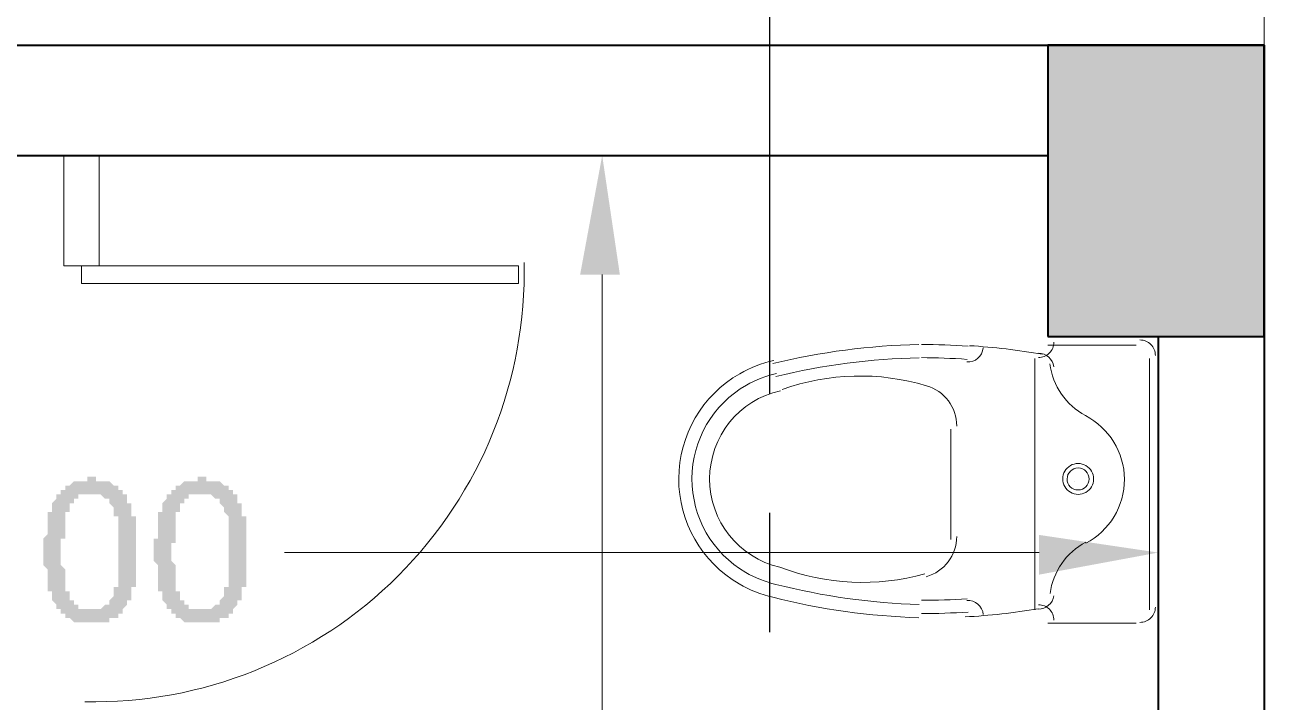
# Model space of a CAD drawing. Header units: inches. Extents: x -11 to 213, y -78 to 40.
# Drawn here: x 35.431 to 37.129, y 27.89 to 28.818 of the extents above; entities that cross this region are included whole.
import ezdxf

# ---------------------------------------------------------------- set-up
doc = ezdxf.new("R2010")
doc.units = ezdxf.units.IN
doc.header["$MEASUREMENT"] = 0
doc.layers.add('PDF_0', color=7, linetype='Continuous')
doc.layers.add('PDF_TOILET', color=7, linetype='Continuous')

msp = doc.modelspace()

# ---------------------------------------------------------------- hatches: boundary and pattern name
at = {"layer": 'PDF_0'}
h = msp.add_hatch(color=256, dxfattribs=at)
h.paths.add_polyline_path([(35.52223, 28.19904), (35.52223, 28.19904), (35.52828, 28.19904), (35.52828, 28.19299), (35.52828, 28.19299), (35.53433, 28.19299), (35.53433, 28.19299), (35.53433, 28.19299), (35.54038, 28.19299), (35.54038, 28.19299), (35.54038, 28.19299), (35.54642, 28.19299), (35.54642, 28.19299), (35.54642, 28.19299), (35.55247, 28.18695), (35.55247, 28.18695), (35.55247, 28.18695), (35.55247, 28.18695), (35.55852, 28.18695), (35.55852, 28.1809), (35.55852, 28.1809), (35.55852, 28.1809), (35.56457, 28.1809), (35.56457, 28.1809), (35.56457, 28.17485), (35.56457, 28.17485), (35.57061, 28.17485), (35.57061, 28.1688), (35.57061, 28.1688), (35.57061, 28.1688), (35.57061, 28.16276), (35.57061, 28.16276), (35.57666, 28.16276), (35.57666, 28.15671), (35.57666, 28.15671), (35.57666, 28.15671), (35.57666, 28.15066), (35.57666, 28.15066), (35.57666, 28.14461), (35.58271, 28.14461), (35.58271, 28.14461), (35.58271, 28.13856), (35.58271, 28.13856), (35.58271, 28.13252), (35.58271, 28.13252), (35.58271, 28.12647), (35.58271, 28.12647), (35.58271, 28.12042), (35.58271, 28.12042), (35.58271, 28.11437), (35.58271, 28.10832), (35.58271, 28.10832), (35.58271, 28.10228), (35.58271, 28.10228), (35.58271, 28.09623), (35.58271, 28.09623), (35.58271, 28.09018), (35.58271, 28.09018), (35.58271, 28.08413), (35.58271, 28.08413), (35.58271, 28.07808), (35.58271, 28.07808), (35.58271, 28.07204), (35.58271, 28.07204), (35.58271, 28.06599), (35.58271, 28.06599), (35.58271, 28.05994), (35.58271, 28.05994), (35.58271, 28.05389), (35.58271, 28.05389), (35.58271, 28.05389), (35.58271, 28.04785), (35.57666, 28.04785), (35.57666, 28.0418), (35.57666, 28.0418), (35.57666, 28.0418), (35.57666, 28.03575), (35.57666, 28.03575), (35.57666, 28.0297), (35.57061, 28.0297), (35.57061, 28.0297), (35.57061, 28.02365), (35.57061, 28.02365), (35.57061, 28.02365), (35.57061, 28.02365), (35.56457, 28.01761), (35.56457, 28.01761), (35.56457, 28.01761), (35.56457, 28.01156), (35.55852, 28.01156), (35.55852, 28.01156), (35.55852, 28.00551), (35.55247, 28.00551), (35.55247, 28.00551), (35.55247, 28.00551), (35.54642, 28.00551), (35.54642, 27.99946), (35.54038, 27.99946), (35.54038, 27.99946), (35.54038, 27.99946), (35.53433, 27.99946), (35.53433, 27.99946), (35.52828, 27.99946), (35.52828, 27.99946), (35.52223, 27.99946), (35.52223, 27.99946), (35.52223, 27.99946), (35.51618, 27.99946), (35.51618, 27.99946), (35.51618, 27.99946), (35.51014, 27.99946), (35.51014, 27.99946), (35.51014, 27.99946), (35.50409, 27.99946), (35.50409, 27.99946), (35.50409, 27.99946), (35.49804, 27.99946), (35.49804, 27.99946), (35.49804, 27.99946), (35.49199, 28.00551), (35.49199, 28.00551), (35.49199, 28.00551), (35.49199, 28.00551), (35.48594, 28.00551), (35.48594, 28.00551), (35.48594, 28.01156), (35.48594, 28.01156), (35.4799, 28.01156), (35.4799, 28.01156), (35.4799, 28.01761), (35.4799, 28.01761), (35.47385, 28.01761), (35.47385, 28.01761), (35.47385, 28.02365), (35.47385, 28.02365), (35.47385, 28.02365), (35.4678, 28.0297), (35.4678, 28.0297), (35.4678, 28.0297), (35.4678, 28.03575), (35.4678, 28.03575), (35.4678, 28.03575), (35.4678, 28.0418), (35.46175, 28.0418), (35.46175, 28.04785), (35.46175, 28.04785), (35.46175, 28.05389), (35.46175, 28.05389), (35.46175, 28.05994), (35.46175, 28.05994), (35.46175, 28.05994), (35.46175, 28.06599), (35.46175, 28.06599), (35.46175, 28.07204), (35.45571, 28.07808), (35.45571, 28.07808), (35.45571, 28.08413), (35.45571, 28.08413), (35.45571, 28.09018), (35.45571, 28.09018), (35.45571, 28.09623), (35.45571, 28.09623), (35.45571, 28.10228), (35.45571, 28.10228), (35.45571, 28.10832), (35.45571, 28.10832), (35.45571, 28.11437), (35.45571, 28.11437), (35.46175, 28.12042), (35.46175, 28.12042), (35.46175, 28.12647), (35.46175, 28.12647), (35.46175, 28.13252), (35.46175, 28.13252), (35.46175, 28.13856), (35.46175, 28.13856), (35.46175, 28.14461), (35.46175, 28.14461), (35.46175, 28.14461), (35.46175, 28.15066), (35.4678, 28.15066), (35.4678, 28.15671), (35.4678, 28.15671), (35.4678, 28.15671), (35.4678, 28.16276), (35.4678, 28.16276), (35.4678, 28.16276), (35.47385, 28.1688), (35.47385, 28.1688), (35.47385, 28.1688), (35.47385, 28.1688), (35.47385, 28.17485), (35.4799, 28.17485), (35.4799, 28.1809), (35.4799, 28.1809), (35.48594, 28.1809), (35.48594, 28.1809), (35.48594, 28.18695), (35.48594, 28.18695), (35.49199, 28.18695), (35.49199, 28.18695), (35.49804, 28.19299), (35.49804, 28.19299), (35.49804, 28.19299), (35.50409, 28.19299), (35.50409, 28.19299), (35.51014, 28.19299), (35.51014, 28.19299), (35.51014, 28.19299), (35.51618, 28.19299), (35.51618, 28.19904), (35.52223, 28.19904), (35.52223, 28.19904)], flags=0)
h.paths.add_polyline_path([(35.52223, 28.01761), (35.52223, 28.01761), (35.52828, 28.01761), (35.52828, 28.01761), (35.53433, 28.01761), (35.53433, 28.01761), (35.53433, 28.01761), (35.54038, 28.02365), (35.54038, 28.02365), (35.54038, 28.02365), (35.54642, 28.02365), (35.54642, 28.0297), (35.54642, 28.0297), (35.54642, 28.0297), (35.55247, 28.03575), (35.55247, 28.03575), (35.55247, 28.03575), (35.55247, 28.0418), (35.55247, 28.0418), (35.55247, 28.0418), (35.55247, 28.0418), (35.55247, 28.04785), (35.55852, 28.04785), (35.55852, 28.05389), (35.55852, 28.05389), (35.55852, 28.05389), (35.55852, 28.05994), (35.55852, 28.05994), (35.55852, 28.06599), (35.55852, 28.06599), (35.55852, 28.07204), (35.55852, 28.07204), (35.55852, 28.07808), (35.55852, 28.07808), (35.55852, 28.08413), (35.55852, 28.08413), (35.55852, 28.09018), (35.55852, 28.09018), (35.55852, 28.09623), (35.55852, 28.10228), (35.55852, 28.10228), (35.55852, 28.10832), (35.55852, 28.10832), (35.55852, 28.11437), (35.55852, 28.11437), (35.55852, 28.12042), (35.55852, 28.12042), (35.55852, 28.12647), (35.55852, 28.12647), (35.55852, 28.12647), (35.55852, 28.13252), (35.55852, 28.13252), (35.55852, 28.13856), (35.55852, 28.13856), (35.55852, 28.13856), (35.55852, 28.14461), (35.55852, 28.14461), (35.55247, 28.14461), (35.55247, 28.15066), (35.55247, 28.15066), (35.55247, 28.15671), (35.55247, 28.15671), (35.55247, 28.15671), (35.54642, 28.16276), (35.54642, 28.16276), (35.54642, 28.16276), (35.54642, 28.1688), (35.54038, 28.1688), (35.54038, 28.1688), (35.54038, 28.1688), (35.53433, 28.17485), (35.53433, 28.17485), (35.53433, 28.17485), (35.52828, 28.17485), (35.52828, 28.17485), (35.52223, 28.17485), (35.52223, 28.17485), (35.51618, 28.17485), (35.51618, 28.17485), (35.51618, 28.17485), (35.51014, 28.17485), (35.51014, 28.17485), (35.50409, 28.17485), (35.50409, 28.1688), (35.50409, 28.1688), (35.49804, 28.1688), (35.49804, 28.1688), (35.49804, 28.16276), (35.49804, 28.16276), (35.49199, 28.16276), (35.49199, 28.15671), (35.49199, 28.15671), (35.49199, 28.15671), (35.49199, 28.15671), (35.49199, 28.15066), (35.49199, 28.15066), (35.48594, 28.15066), (35.48594, 28.14461), (35.48594, 28.14461), (35.48594, 28.13856), (35.48594, 28.13856), (35.48594, 28.13856), (35.48594, 28.13252), (35.48594, 28.13252), (35.48594, 28.12647), (35.48594, 28.12647), (35.48594, 28.12042), (35.48594, 28.12042), (35.48594, 28.11437), (35.4799, 28.11437), (35.4799, 28.10832), (35.4799, 28.10832), (35.4799, 28.10228), (35.4799, 28.10228), (35.4799, 28.09623), (35.4799, 28.09018), (35.4799, 28.09018), (35.4799, 28.08413), (35.4799, 28.08413), (35.4799, 28.07808), (35.4799, 28.07808), (35.48594, 28.07204), (35.48594, 28.07204), (35.48594, 28.06599), (35.48594, 28.06599), (35.48594, 28.06599), (35.48594, 28.05994), (35.48594, 28.05994), (35.48594, 28.05389), (35.48594, 28.05389), (35.48594, 28.05389), (35.48594, 28.04785), (35.48594, 28.04785), (35.48594, 28.04785), (35.48594, 28.0418), (35.49199, 28.0418), (35.49199, 28.03575), (35.49199, 28.03575), (35.49199, 28.03575), (35.49199, 28.0297), (35.49804, 28.0297), (35.49804, 28.0297), (35.49804, 28.02365), (35.49804, 28.02365), (35.50409, 28.02365), (35.50409, 28.02365), (35.50409, 28.01761), (35.51014, 28.01761), (35.51014, 28.01761), (35.51618, 28.01761), (35.51618, 28.01761), (35.51618, 28.01761), (35.52223, 28.01761)], flags=0)
h = msp.add_hatch(color=256, dxfattribs=at)
h.paths.add_polyline_path([(35.67343, 28.19904), (35.67343, 28.19904), (35.67948, 28.19904), (35.67948, 28.19299), (35.67948, 28.19299), (35.68553, 28.19299), (35.68553, 28.19299), (35.68553, 28.19299), (35.69158, 28.19299), (35.69158, 28.19299), (35.69158, 28.19299), (35.69763, 28.19299), (35.69763, 28.19299), (35.69763, 28.19299), (35.70367, 28.18695), (35.70367, 28.18695), (35.70367, 28.18695), (35.70367, 28.18695), (35.70972, 28.18695), (35.70972, 28.1809), (35.70972, 28.1809), (35.70972, 28.1809), (35.71577, 28.1809), (35.71577, 28.1809), (35.71577, 28.17485), (35.71577, 28.17485), (35.72182, 28.17485), (35.72182, 28.1688), (35.72182, 28.1688), (35.72182, 28.1688), (35.72182, 28.16276), (35.72182, 28.16276), (35.72787, 28.16276), (35.72787, 28.15671), (35.72787, 28.15671), (35.72787, 28.15671), (35.72787, 28.15066), (35.72787, 28.15066), (35.72787, 28.14461), (35.73391, 28.14461), (35.73391, 28.14461), (35.73391, 28.13856), (35.73391, 28.13856), (35.73391, 28.13252), (35.73391, 28.13252), (35.73391, 28.12647), (35.73391, 28.12647), (35.73391, 28.12042), (35.73391, 28.12042), (35.73391, 28.11437), (35.73391, 28.10832), (35.73391, 28.10832), (35.73391, 28.10228), (35.73391, 28.10228), (35.73391, 28.09623), (35.73391, 28.09623), (35.73391, 28.09018), (35.73391, 28.09018), (35.73391, 28.08413), (35.73391, 28.08413), (35.73391, 28.07808), (35.73391, 28.07808), (35.73391, 28.07204), (35.73391, 28.07204), (35.73391, 28.06599), (35.73391, 28.06599), (35.73391, 28.05994), (35.73391, 28.05994), (35.73391, 28.05389), (35.73391, 28.05389), (35.73391, 28.05389), (35.73391, 28.04785), (35.72787, 28.04785), (35.72787, 28.0418), (35.72787, 28.0418), (35.72787, 28.0418), (35.72787, 28.03575), (35.72787, 28.03575), (35.72787, 28.0297), (35.72787, 28.0297), (35.72182, 28.0297), (35.72182, 28.02365), (35.72182, 28.02365), (35.72182, 28.02365), (35.72182, 28.02365), (35.71577, 28.01761), (35.71577, 28.01761), (35.71577, 28.01761), (35.71577, 28.01156), (35.70972, 28.01156), (35.70972, 28.01156), (35.70972, 28.00551), (35.70367, 28.00551), (35.70367, 28.00551), (35.70367, 28.00551), (35.69763, 28.00551), (35.69763, 27.99946), (35.69158, 27.99946), (35.69158, 27.99946), (35.69158, 27.99946), (35.68553, 27.99946), (35.68553, 27.99946), (35.67948, 27.99946), (35.67948, 27.99946), (35.67343, 27.99946), (35.67343, 27.99946), (35.67343, 27.99946), (35.67343, 27.99946), (35.66739, 27.99946), (35.66739, 27.99946), (35.66134, 27.99946), (35.66134, 27.99946), (35.66134, 27.99946), (35.65529, 27.99946), (35.65529, 27.99946), (35.65529, 27.99946), (35.64924, 27.99946), (35.64924, 27.99946), (35.64924, 27.99946), (35.6432, 28.00551), (35.6432, 28.00551), (35.6432, 28.00551), (35.6432, 28.00551), (35.63715, 28.00551), (35.63715, 28.00551), (35.63715, 28.01156), (35.63715, 28.01156), (35.6311, 28.01156), (35.6311, 28.01156), (35.6311, 28.01761), (35.6311, 28.01761), (35.62505, 28.01761), (35.62505, 28.01761), (35.62505, 28.02365), (35.62505, 28.02365), (35.62505, 28.02365), (35.619, 28.0297), (35.619, 28.0297), (35.619, 28.0297), (35.619, 28.03575), (35.619, 28.03575), (35.619, 28.03575), (35.619, 28.0418), (35.61296, 28.0418), (35.61296, 28.04785), (35.61296, 28.04785), (35.61296, 28.05389), (35.61296, 28.05389), (35.61296, 28.05994), (35.61296, 28.05994), (35.61296, 28.05994), (35.61296, 28.06599), (35.61296, 28.06599), (35.61296, 28.07204), (35.61296, 28.07808), (35.61296, 28.07808), (35.60691, 28.08413), (35.60691, 28.08413), (35.60691, 28.09018), (35.60691, 28.09018), (35.60691, 28.09623), (35.60691, 28.09623), (35.60691, 28.10228), (35.60691, 28.10228), (35.60691, 28.10832), (35.60691, 28.10832), (35.60691, 28.11437), (35.61296, 28.11437), (35.61296, 28.12042), (35.61296, 28.12042), (35.61296, 28.12647), (35.61296, 28.12647), (35.61296, 28.13252), (35.61296, 28.13252), (35.61296, 28.13856), (35.61296, 28.13856), (35.61296, 28.14461), (35.61296, 28.14461), (35.61296, 28.14461), (35.61296, 28.15066), (35.619, 28.15066), (35.619, 28.15671), (35.619, 28.15671), (35.619, 28.15671), (35.619, 28.16276), (35.619, 28.16276), (35.619, 28.16276), (35.62505, 28.1688), (35.62505, 28.1688), (35.62505, 28.1688), (35.62505, 28.1688), (35.62505, 28.17485), (35.6311, 28.17485), (35.6311, 28.1809), (35.6311, 28.1809), (35.63715, 28.1809), (35.63715, 28.1809), (35.63715, 28.18695), (35.6432, 28.18695), (35.6432, 28.18695), (35.6432, 28.18695), (35.64924, 28.19299), (35.64924, 28.19299), (35.64924, 28.19299), (35.65529, 28.19299), (35.65529, 28.19299), (35.66134, 28.19299), (35.66134, 28.19299), (35.66134, 28.19299), (35.66739, 28.19299), (35.66739, 28.19904), (35.67343, 28.19904), (35.67343, 28.19904)], flags=0)
h.paths.add_polyline_path([(35.67343, 28.01761), (35.67343, 28.01761), (35.67948, 28.01761), (35.67948, 28.01761), (35.68553, 28.01761), (35.68553, 28.01761), (35.68553, 28.01761), (35.69158, 28.02365), (35.69158, 28.02365), (35.69158, 28.02365), (35.69763, 28.02365), (35.69763, 28.0297), (35.69763, 28.0297), (35.69763, 28.0297), (35.70367, 28.03575), (35.70367, 28.03575), (35.70367, 28.03575), (35.70367, 28.0418), (35.70367, 28.0418), (35.70367, 28.0418), (35.70367, 28.0418), (35.70367, 28.04785), (35.70972, 28.04785), (35.70972, 28.05389), (35.70972, 28.05389), (35.70972, 28.05389), (35.70972, 28.05994), (35.70972, 28.05994), (35.70972, 28.06599), (35.70972, 28.06599), (35.70972, 28.07204), (35.70972, 28.07204), (35.70972, 28.07808), (35.70972, 28.07808), (35.70972, 28.08413), (35.70972, 28.08413), (35.70972, 28.09018), (35.70972, 28.09018), (35.70972, 28.09623), (35.70972, 28.10228), (35.70972, 28.10228), (35.70972, 28.10832), (35.70972, 28.10832), (35.70972, 28.11437), (35.70972, 28.11437), (35.70972, 28.12042), (35.70972, 28.12042), (35.70972, 28.12647), (35.70972, 28.12647), (35.70972, 28.12647), (35.70972, 28.13252), (35.70972, 28.13252), (35.70972, 28.13856), (35.70972, 28.13856), (35.70972, 28.13856), (35.70972, 28.14461), (35.70972, 28.14461), (35.70972, 28.14461), (35.70367, 28.15066), (35.70367, 28.15066), (35.70367, 28.15671), (35.70367, 28.15671), (35.70367, 28.15671), (35.69763, 28.16276), (35.69763, 28.16276), (35.69763, 28.16276), (35.69763, 28.1688), (35.69158, 28.1688), (35.69158, 28.1688), (35.69158, 28.1688), (35.68553, 28.17485), (35.68553, 28.17485), (35.68553, 28.17485), (35.67948, 28.17485), (35.67948, 28.17485), (35.67343, 28.17485), (35.67343, 28.17485), (35.66739, 28.17485), (35.66739, 28.17485), (35.66739, 28.17485), (35.66134, 28.17485), (35.66134, 28.17485), (35.65529, 28.17485), (35.65529, 28.1688), (35.65529, 28.1688), (35.64924, 28.1688), (35.64924, 28.1688), (35.64924, 28.16276), (35.64924, 28.16276), (35.6432, 28.16276), (35.6432, 28.15671), (35.6432, 28.15671), (35.6432, 28.15671), (35.6432, 28.15671), (35.6432, 28.15066), (35.6432, 28.15066), (35.63715, 28.15066), (35.63715, 28.14461), (35.63715, 28.14461), (35.63715, 28.13856), (35.63715, 28.13856), (35.63715, 28.13856), (35.63715, 28.13252), (35.63715, 28.13252), (35.63715, 28.12647), (35.63715, 28.12647), (35.63715, 28.12042), (35.63715, 28.12042), (35.63715, 28.11437), (35.63715, 28.11437), (35.63715, 28.10832), (35.6311, 28.10832), (35.6311, 28.10228), (35.6311, 28.10228), (35.6311, 28.09623), (35.6311, 28.09018), (35.6311, 28.09018), (35.6311, 28.08413), (35.6311, 28.08413), (35.63715, 28.07808), (35.63715, 28.07808), (35.63715, 28.07204), (35.63715, 28.07204), (35.63715, 28.06599), (35.63715, 28.06599), (35.63715, 28.06599), (35.63715, 28.05994), (35.63715, 28.05994), (35.63715, 28.05389), (35.63715, 28.05389), (35.63715, 28.05389), (35.63715, 28.04785), (35.63715, 28.04785), (35.63715, 28.04785), (35.63715, 28.0418), (35.6432, 28.0418), (35.6432, 28.03575), (35.6432, 28.03575), (35.6432, 28.03575), (35.6432, 28.0297), (35.64924, 28.0297), (35.64924, 28.0297), (35.64924, 28.02365), (35.64924, 28.02365), (35.65529, 28.02365), (35.65529, 28.02365), (35.65529, 28.01761), (35.66134, 28.01761), (35.66134, 28.01761), (35.66739, 28.01761), (35.66739, 28.01761), (35.66739, 28.01761), (35.67343, 28.01761)], flags=0)

# ---------------------------------------------------------------- linework, layer by layer
at = {"layer": 'PDF_0', "lineweight": 5}
for points in [[(37.12895, 28.79064), (37.12895, 29.72201)], [(36.33064, 28.63944), (36.08872, 28.63944)], [(36.22177, 28.47615), (36.22177, 27.64759)], [(36.98381, 28.31285), (36.98381, 27.96208)], [(36.82051, 28.09513), (35.78633, 28.09513)]]:
    msp.add_lwpolyline(points, dxfattribs=at)
at = {"layer": 'PDF_0', "lineweight": 30}
for points in [[(36.45159, 28.31285), (36.45159, 29.12932)], [(36.45159, 27.98627), (36.45159, 28.14956)]]:
    msp.add_lwpolyline(points, dxfattribs=at)
at = {"layer": 'PDF_0', "lineweight": 40}
for points in [[(11.87303, 15.79375), (-2.87168, 15.79375), (-2.87168, 28.79064), (37.12895, 28.79064), (37.12895, 15.79375), (21.68873, 15.79375)], [(34.09897, 26.03885), (33.98406, 26.03885), (33.98406, 28.63944), (36.83261, 28.63944)], [(36.98381, 28.39148), (36.98381, 26.03885), (34.98801, 26.03885)]]:
    msp.add_lwpolyline(points, dxfattribs=at)
msp.add_lwpolyline([(36.83261, 28.39148), (37.12895, 28.39148), (37.12895, 28.79064), (36.83261, 28.79064)], close=True, dxfattribs=at)
at = {"layer": 'PDF_0', "lineweight": 9}
msp.add_lwpolyline([(35.48393, 28.63944), (35.48393, 28.48824), (35.53232, 28.48824), (35.53232, 28.63944)], dxfattribs=at)
at = {"layer": 'PDF_0', "lineweight": 5}
msp.add_lwpolyline([(36.10686, 28.48824), (36.10686, 28.46405), (35.50812, 28.46405), (35.50812, 28.48824)], close=True, dxfattribs=at)
msp.add_arc((35.52525, 28.48028), 0.58967, 268.78051, 1.21949, dxfattribs=at)
at = {"layer": 'PDF_0', "color": 9, "true_color": 0x00007f}
for points in [[(37.12895, 28.79064), (36.83261, 28.79064), (37.12895, 28.39148)], [(36.83261, 28.79064), (37.12895, 28.39148), (36.83261, 28.39148)]]:
    msp.add_solid(points, dxfattribs=at)
at = {"layer": 'PDF_0'}
for points in [[(36.19153, 28.47615), (36.24596, 28.47615), (36.22177, 28.63944)], [(36.82051, 28.11932), (36.82051, 28.06489), (36.98381, 28.09513)]]:
    msp.add_solid(points, dxfattribs=at)
at = {"layer": 'PDF_TOILET', "lineweight": 9}
for points in [[(36.95357, 28.37938), (36.83261, 28.37938)], [(36.81446, 28.36124), (36.81446, 28.01651)], [(36.97171, 28.01651), (36.97171, 28.36124)], [(36.69956, 28.26447), (36.69956, 28.1919), (36.69956, 28.26447)], [(36.69956, 28.11327), (36.69956, 28.1919), (36.69956, 28.11932)], [(36.8689, 28.1919), (36.8689, 28.1919)], [(36.83261, 27.99836), (36.95357, 27.99836), (36.83261, 27.99836)]]:
    msp.add_lwpolyline(points, dxfattribs=at)
for points in [[(36.45677, 28.35835, 0.0753796), (36.41028, 28.34033, 0.2679578), (36.32664, 28.19657, 0.2679578), (36.40933, 28.05226, 0.0753796), (36.4557, 28.03393, 0.0548949), (36.65574, 28.00587)], [(36.83539, 28.35381, 0.2428336), (36.88394, 28.28285, -0.2766853), (36.93749, 28.19569, -0.2766853), (36.88446, 28.10786, 0.2766853), (36.93749, 28.19569)], [(36.46072, 28.34064, 0.0753804), (36.4193, 28.32459, 0.2679579), (36.34478, 28.19651, 0.2679579), (36.41845, 28.06794, 0.0753804), (36.45976, 28.05161, 0.0548947), (36.65622, 28.024)], [(36.70766, 28.26841, 0.334961), (36.66615, 28.32379, 0.1593771), (36.46847, 28.31879)], [(36.46598, 28.31703, 0.3504146), (36.36897, 28.19643, 0.3504146), (36.46518, 28.07519, 0.1593771), (36.66373, 28.0658)]]:
    msp.add_lwpolyline(points, format="xyb", dxfattribs=at)
for points in [[(36.85282, 28.19609, 1.0000012), (36.89515, 28.19595, -1.0000012)], [(36.85886, 28.19607, 0.999999), (36.8891, 28.19597, -0.999999)], [(36.88448, 28.10948, 0.2428336), (36.83547, 28.03884, -0.2428336)], [(36.81948, 28.0176, 0.3775335), (36.84054, 28.03602, -0.3775335)]]:
    msp.add_lwpolyline(points, format="xyb", close=True, dxfattribs=at)
for centre, radius, start, end in [((36.81955, 28.38351), 0.02117, 269.8105, 359.81064), ((36.95866, 28.36537), 0.02117, 359.8105, 89.81064), ((36.6744, 27.45815), 0.92231, 91.15639, 103.72475), ((36.65625, 27.47024), 0.91021, 85.78957, 89.81056), ((36.72278, 28.37746), 0.02117, 265.92675, 355.21836), ((36.66835, 27.46421), 0.91624, 80.14799, 86.45427), ((36.81955, 28.34722), 0.02117, 7.07784, 89.81064), ((36.6744, 27.45814), 0.90417, 91.1564, 103.72472), ((36.65625, 27.47022), 0.89209, 85.78963, 89.81051), ((36.87398, 28.19602), 0.02117, 359.8105, 179.81064), ((36.87398, 28.19602), 0.02117, 359.8105, 179.81064), ((36.87398, 28.19602), 0.01512, 359.81062, 179.81051), ((36.87398, 28.19602), 0.01512, 359.81062, 179.81051), ((36.65021, 28.11739), 0.05746, 285.73523, 359.8106), ((36.6623, 28.92182), 0.89209, 269.81063, 273.83151), ((36.72278, 28.00853), 0.02117, 4.40278, 93.69439), ((36.6623, 28.92179), 0.91021, 269.81057, 273.83157), ((36.66835, 28.92178), 0.91624, 273.16687, 279.47314), ((36.81955, 28.00248), 0.02117, 359.8105, 89.81064), ((36.95866, 28.02062), 0.02117, 269.8105, 359.81064)]:
    msp.add_arc(centre, radius, start, end, dxfattribs=at)

doc.saveas('drawing.dxf')
